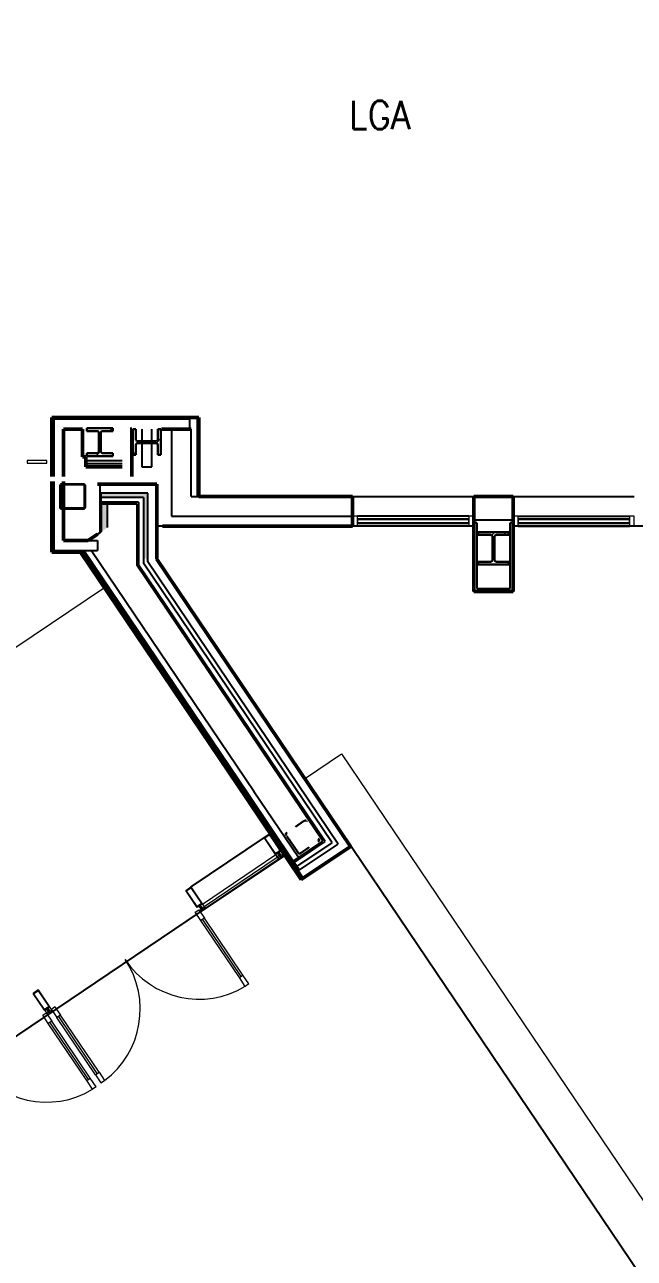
# Model space of a CAD drawing. Header units: inches. Extents: x -460 to 10305, y -938 to 5356.
# Drawn here: x 1720.5 to 1967.3, y -293.1 to 206.2 of the extents above; entities that cross this region are included whole.
import ezdxf
from ezdxf.enums import TextEntityAlignment as Align

# ---------------------------------------------------------------- set-up
doc = ezdxf.new("R2010")
doc.units = ezdxf.units.IN
doc.header["$MEASUREMENT"] = 0
doc.set_wipeout_variables(frame=1)
for name, color, linetype, lineweight in [('01-0263-G-DWG-BFP-ARCH$0$SP-COLUMNS', 40, 'Continuous', 13), ('01-0263-G-DWG-BFP-ARCH$0$SP-DETL-GENF', 3, 'Continuous', 9), ('01-0263-G-DWG-BFP-ARCH$0$SP-WALL-HALF', 42, 'Continuous', 13)]:
    doc.layers.add(name, color=color, linetype=linetype, lineweight=lineweight)
for name, color, linetype in [('01-0263-G-DWG-BFP-ARCH$0$SP-DOOR', 5, 'Continuous'), ('01-0263-G-DWG-BFP-ARCH$0$SP-GROSS', 30, 'Continuous'), ('01-0263-G-DWG-BFP-ARCH$0$SP-RMNO', 7, 'Continuous'), ('01-0263-G-DWG-BFP-ARCH$0$SP-ROOM', 7, 'Continuous'), ('01-0263-G-DWG-BFP-ARCH$0$SP-WALL', 7, 'Continuous'), ('01-0263-G-DWG-BFP-ARCH$0$SP-WINDOW', 6, 'Continuous')]:
    doc.layers.add(name, color=color, linetype=linetype)
doc.layers.get('01-0263-G-DWG-BFP-ARCH$0$SP-ROOM').off()
doc.styles.add('01-0263-G-DWG-BFP-ARCH$0$ROMANS', font='ROMANS.shx', dxfattribs={"width": 0.9})

# ---------------------------------------------------------------- blocks, each defined once
blk = doc.blocks.new('01-0263-G-DWG-BFP-ARCH$0$W-Wide Flange-Column - W12X120-V16-GROUND FLOOR - PROPOSED')
at = {"layer": '01-0263-G-DWG-BFP-ARCH$0$SP-COLUMNS', "lineweight": 9}
h = blk.add_hatch(dxfattribs=at)
h.set_pattern_fill('FP_24', color=256, style=0, pattern_type=2)
h.set_pattern_definition([(45, (-1201.4, 728.028), (-9.50352, 9.50352), []), (45, (-1201.4, 742.428), (-9.50352, 9.50352), [])])
h.paths.add_polyline_path([(-6.16, -6.56), (6.16, -6.56), (6.16, -5.46), (1.25, -5.46), (0.8, -5.34), (0.47, -5.01), (0.35, -4.56), (0.35, 4.56), (0.47, 5.01), (0.8, 5.34), (1.25, 5.45), (6.16, 5.45), (6.16, 6.56), (-6.16, 6.56), (-6.16, 5.45), (-1.25, 5.45), (-0.8, 5.34), (-0.47, 5.01), (-0.36, 4.56), (-0.36, -4.56), (-0.47, -5.01), (-0.8, -5.34), (-1.25, -5.46), (-6.16, -5.46)], flags=0)
at = {"layer": '01-0263-G-DWG-BFP-ARCH$0$SP-COLUMNS', "lineweight": 30}
for p, q in [((6.16, 6.56), (-6.16, 6.56)), ((-6.16, 6.56), (-6.16, 5.45)), ((-6.16, 5.45), (-1.25, 5.45)), ((1.25, 5.45), (6.16, 5.45)), ((6.16, 5.45), (6.16, 6.56)), ((-0.36, 4.56), (-0.36, -4.56)), ((0.35, -4.56), (0.35, 4.56)), ((-1.25, -5.46), (-6.16, -5.46)), ((-6.16, -5.46), (-6.16, -6.56)), ((-6.16, -6.56), (6.16, -6.56)), ((6.16, -5.46), (1.25, -5.46)), ((6.16, -6.56), (6.16, -5.46))]:
    blk.add_line(p, q, dxfattribs=at)
for centre, start, end in [((-1.25, 4.56), 0, 90), ((1.25, 4.56), 90, 180), ((-1.25, -4.56), 270, 0), ((1.25, -4.56), 180, 270)]:
    blk.add_arc(centre, 0.895, start, end, dxfattribs=at)
blk = doc.blocks.new('01-0263-G-DWG-BFP-ARCH$0$W-Wide Flange-Column - W10X112-V74-GROUND FLOOR - PROPOSED')
at = {"layer": '01-0263-G-DWG-BFP-ARCH$0$SP-COLUMNS', "lineweight": 9}
h = blk.add_hatch(dxfattribs=at)
h.set_pattern_fill('FP_89', color=256, style=0, pattern_type=2)
h.set_pattern_definition([(45, (-1042.08, 685.028), (-9.50352, 9.50352), []), (45, (-1042.08, 699.428), (-9.50352, 9.50352), [])])
h.paths.add_polyline_path([(-5.21, -5.68), (5.21, -5.68), (5.21, -4.43), (1.07, -4.43), (0.58, -4.23), (0.38, -3.74), (0.38, 3.74), (0.58, 4.23), (1.07, 4.43), (5.21, 4.43), (5.21, 5.68), (-5.21, 5.68), (-5.21, 4.43), (-1.07, 4.43), (-0.58, 4.23), (-0.38, 3.74), (-0.38, -3.74), (-0.58, -4.23), (-1.07, -4.43), (-5.21, -4.43)], flags=0)
at = {"layer": '01-0263-G-DWG-BFP-ARCH$0$SP-COLUMNS', "lineweight": 30}
for p, q in [((5.21, 5.68), (-5.21, 5.68)), ((-5.21, 5.68), (-5.21, 4.43)), ((5.21, 4.43), (5.21, 5.68)), ((-5.21, 4.43), (-1.07, 4.43)), ((-0.38, 3.74), (-0.38, -3.74)), ((0.38, -3.74), (0.38, 3.74)), ((1.07, 4.43), (5.21, 4.43)), ((-1.07, -4.43), (-5.21, -4.43)), ((-5.21, -4.43), (-5.21, -5.68)), ((5.21, -4.43), (1.07, -4.43)), ((5.21, -5.68), (5.21, -4.43)), ((-5.21, -5.68), (5.21, -5.68))]:
    blk.add_line(p, q, dxfattribs=at)
for centre, start, end in [((-1.07, 3.74), 0, 90), ((1.07, 3.74), 90, 180), ((-1.07, -3.74), 270, 0), ((1.07, -3.74), 180, 270)]:
    blk.add_arc(centre, 0.688, start, end, dxfattribs=at)
blk = doc.blocks.new('01-0263-G-DWG-BFP-ARCH$0$W-Wide Flange-Column - W10X112-V75-GROUND FLOOR - PROPOSED')
at = {"layer": '01-0263-G-DWG-BFP-ARCH$0$SP-COLUMNS', "lineweight": 9}
h = blk.add_hatch(dxfattribs=at)
h.set_pattern_fill('FP_90', color=256, style=0, pattern_type=2)
h.set_pattern_definition([(315, (685.028, 1061.08), (9.50352, 9.50352), []), (315, (699.428, 1061.08), (9.50352, 9.50352), [])])
h.paths.add_polyline_path([(-5.21, -4.43), (-5.21, -5.68), (5.21, -5.68), (5.21, -4.43), (1.07, -4.43), (0.58, -4.23), (0.38, -3.74), (0.38, 3.74), (0.58, 4.23), (1.07, 4.43), (5.21, 4.43), (5.21, 5.68), (-5.21, 5.68), (-5.21, 4.43), (-1.07, 4.43), (-0.58, 4.23), (-0.38, 3.74), (-0.38, -3.74), (-0.58, -4.23), (-1.07, -4.43)], flags=0)
at = {"layer": '01-0263-G-DWG-BFP-ARCH$0$SP-COLUMNS', "lineweight": 30}
for p, q in [((5.21, 5.68), (-5.21, 5.68)), ((-5.21, 5.68), (-5.21, 4.43)), ((5.21, 4.43), (5.21, 5.68)), ((-5.21, 4.43), (-1.07, 4.43)), ((-0.38, 3.74), (-0.38, -3.74)), ((0.38, -3.74), (0.38, 3.74)), ((1.07, 4.43), (5.21, 4.43)), ((-1.07, -4.43), (-5.21, -4.43)), ((-5.21, -4.43), (-5.21, -5.68)), ((5.21, -4.43), (1.07, -4.43)), ((5.21, -5.68), (5.21, -4.43)), ((-5.21, -5.68), (5.21, -5.68))]:
    blk.add_line(p, q, dxfattribs=at)
for centre, start, end in [((-1.07, 3.74), 0, 90), ((1.07, 3.74), 90, 180), ((-1.07, -3.74), 270, 0), ((1.07, -3.74), 180, 270)]:
    blk.add_arc(centre, 0.688, start, end, dxfattribs=at)
blk = doc.blocks.new('01-0263-G-DWG-BFP-ARCH$0$CURTAIN WALL WINDOW - CURTAIN WALL WINDOW-255688-GROUND FLOOR - PROPOSED')
at = {"layer": '01-0263-G-DWG-BFP-ARCH$0$SP-WINDOW'}
for p, q in [((-22.5, 1), (22.5, 1)), ((22.5, -1), (-22.5, -1))]:
    blk.add_line(p, q, dxfattribs=at)
blk = doc.blocks.new('01-0263-G-DWG-BFP-ARCH$0$System Panel - FLOAT GLASS - TEMPERED - CLEAR-256075-GROUND FLOOR - PROPOSED')
at = {"layer": '01-0263-G-DWG-BFP-ARCH$0$SP-WINDOW', "lineweight": 13}
for p, q in [((22.5, 0.5), (-22.5, 0.5)), ((-22.5, 0.5), (-22.5, -0.5)), ((22.5, -0.5), (22.5, 0.5)), ((-22.5, -0.5), (22.5, -0.5))]:
    blk.add_line(p, q, dxfattribs=at)
blk = doc.blocks.new('01-0263-G-DWG-BFP-ARCH$0$CURTAIN WALL WINDOW - CURTAIN WALL WINDOW-255906-GROUND FLOOR - PROPOSED')
at = {"layer": '01-0263-G-DWG-BFP-ARCH$0$SP-WINDOW'}
for p, q in [((-22.5, 1), (22.5, 1)), ((22.5, -1), (-22.5, -1))]:
    blk.add_line(p, q, dxfattribs=at)
blk = doc.blocks.new('01-0263-G-DWG-BFP-ARCH$0$System Panel - FLOAT GLASS - TEMPERED - CLEAR-256078-GROUND FLOOR - PROPOSED')
at = {"layer": '01-0263-G-DWG-BFP-ARCH$0$SP-WINDOW', "lineweight": 13}
for p, q in [((22.5, 0.5), (-22.5, 0.5)), ((-22.5, 0.5), (-22.5, -0.5)), ((22.5, -0.5), (22.5, 0.5)), ((-22.5, -0.5), (22.5, -0.5))]:
    blk.add_line(p, q, dxfattribs=at)
blk = doc.blocks.new('01-0263-G-DWG-BFP-ARCH$0$Curtain Wall - Double Door Storefront - Storefront Double Door-4503518-GROUND FLOOR - PROPOSED')
at = {"layer": '01-0263-G-DWG-BFP-ARCH$0$SP-DOOR', "lineweight": 20}
for p, q in [((-34.25, -0.5), (-36, -0.5)), ((-36, -0.5), (-36, -4.5)), ((-34.25, -4.5), (-36, -4.5)), ((-34.25, -0.5), (-34.25, -4.5)), ((34.25, -4.5), (34.25, -0.5)), ((34.25, -0.5), (36, -0.5)), ((36, -4.5), (34.25, -4.5)), ((36, -0.5), (36, -4.5)), ((-36, -32.37), (-36, -36.37)), ((-36, -32.37), (-34.25, -32.37)), ((-34.25, -32.37), (-34.25, -36.37)), ((34.25, -32.37), (36, -32.37)), ((34.25, -36.63), (34.25, -32.37)), ((36, -36.63), (36, -32.37)), ((-36, -36.37), (-34.25, -36.37)), ((36, -36.63), (34.25, -36.63))]:
    blk.add_line(p, q, dxfattribs=at)
at = {"layer": '01-0263-G-DWG-BFP-ARCH$0$SP-DOOR', "lineweight": 9}
for p, q in [((-36, -32.37), (-36, -4.5)), ((-35.12, -32.37), (-35.12, -4.5)), ((-34.25, -32.37), (-34.25, -4.5)), ((34.25, -32.37), (34.25, -4.5)), ((35.12, -32.37), (35.12, -4.5)), ((36, -32.37), (36, -4.5))]:
    blk.add_line(p, q, dxfattribs=at)
for centre, start, end in [((-36, -0.42), 272.7862, 359.8688), ((36, -0.67), 179.7333, 267.2143)]:
    blk.add_arc(centre, 36, start, end, dxfattribs=at)
blk = doc.blocks.new('01-0263-G-DWG-BFP-ARCH$0$System Panel - INSULATED - TEMPERED - GREEN TINT-4507975-GROUND FLOOR - PROPOSED')
at = {"layer": '01-0263-G-DWG-BFP-ARCH$0$SP-WINDOW', "lineweight": 13}
for p, q in [((17.89, 0.5), (-17.89, 0.5)), ((-17.89, 0.5), (-17.89, -0.5)), ((17.89, -0.5), (17.89, 0.5)), ((-17.89, -0.5), (17.89, -0.5))]:
    blk.add_line(p, q, dxfattribs=at)
blk = doc.blocks.new('01-0263-G-DWG-BFP-ARCH$0$HSS-Hollow Structural Section-Column - HSS10X10X_250-V92-GROUND FLOOR - PROPOSED')
at = {"layer": '01-0263-G-DWG-BFP-ARCH$0$SP-COLUMNS', "lineweight": 9}
h = blk.add_hatch(dxfattribs=at)
h.set_pattern_fill('FP_111', color=256, style=0, pattern_type=2)
h.set_pattern_definition([(11, (-459.43, 1328.999), (-2.56447, 13.19307), []), (11, (-451.378, 1340.937), (-2.56447, 13.19307), [])])
h.paths.add_polyline_path([(-4.53, -4.86), (-4.31, -4.96), (-4.33, -4.92), (-4.53, -4.86)], flags=0)
h.paths.add_polyline_path([(4.11, -5), (4.31, -4.98), (4.3, -4.95)], flags=0)
h.paths.add_polyline_path([(4.88, -4.55), (4.99, -4.17), (4.95, -4.29), (4.88, -4.53)], flags=0)
h.paths.add_polyline_path([(4.54, -4.89), (4.8, -4.64), (4.66, -4.76)], flags=0)
h.paths.add_polyline_path([(5, 4.14), (4.99, 4.3), (4.9, 4.52)], flags=0)
h.paths.add_polyline_path([(4.9, 4.52), (4.64, 4.8), (4.76, 4.66), (4.89, 4.53)], flags=0)
at = {"layer": '01-0263-G-DWG-BFP-ARCH$0$SP-COLUMNS', "lineweight": 30}
for p, q in [((-4.13, 5), (-4.51, 5)), ((3.98, 5), (0.01, 5)), ((4.32, 5), (4.1, 5)), ((4.53, 5), (4.38, 5)), ((-5, 4.53), (-5, 4.09)), ((-5, 3.94), (-5, 3.88)), ((-5, 3.86), (-5, -4.03)), ((5, 4.31), (5, 4.53)), ((5, 4.24), (5, 4.3)), ((5, 4.14), (5, 4.24)), ((-5, -4.06), (-5, -4.29)), ((-5, -4.31), (-5, -4.5)), ((5, -4.32), (5, -4.1)), ((5, -4.53), (5, -4.36)), ((-4.53, -5), (-4.33, -5)), ((-4.29, -5), (-4.07, -5)), ((-3.97, -5), (0, -5)), ((4.15, -5), (4.49, -5))]:
    blk.add_line(p, q, dxfattribs=at)
for centre, start, end in [((-4.53, 4.53), 90, 180), ((4.53, 4.53), 2.8199, 90), ((-4.53, -4.53), 185.1338, 270), ((4.53, -4.53), 270, 360)]:
    blk.add_arc(centre, 0.466, start, end, dxfattribs=at)
blk = doc.blocks.new('01-0263-G-DWG-BFP-ARCH$0$Rectangular Mullion - 10_5 X 2_5 Mullion-2235006-GROUND FLOOR - PROPOSED')
at = {"layer": '01-0263-G-DWG-BFP-ARCH$0$SP-DETL-GENF', "lineweight": 20}
for p, q in [((-1.25, 1.5), (-1.25, 1.06)), ((1.25, 1.5), (-1.25, 1.5)), ((-1.25, 0.96), (-1.25, 0.77)), ((-1.23, 0.75), (-1.15, 0.75)), ((-1.18, 0.99), (-1.22, 0.99)), ((-1.2, 1.08), (-1.2, 1.44)), ((-1.2, 1.44), (1.2, 1.44)), ((-1.06, 1.27), (-1.16, 1.08)), ((-1.11, 0.9), (-1.03, 0.9)), ((-1.05, 1.12), (-0.99, 1.23)), ((-1.05, 0.99), (-1.05, 1.12)), ((-0.94, 0.99), (-1.05, 0.99)), ((-0.99, 0.75), (0.99, 0.75)), ((-0.88, 0.85), (-0.88, 0.93)), ((-0.32, 0.85), (-0.88, 0.85)), ((-0.3, 0.88), (-0.32, 0.85)), ((-0.1, 0.5), (-0.31, 0.5)), ((-0.31, 0.5), (-0.31, 0.01)), ((-0.31, 0.01), (-0.25, 0.01)), ((0.3, 0.88), (-0.3, 0.88)), ((-0.25, 0.01), (-0.25, -0.07)), ((-0.19, 0.5), (-0.19, 0.17)), ((-0.19, 0.17), (-0.1, 0.06)), ((-0.04, -0.15), (-0.1, 0.07)), ((0.1, 0.07), (0.04, -0.15)), ((0.1, 0.5), (0.31, 0.5)), ((0.19, 0.17), (0.1, 0.06)), ((0.19, 0.5), (0.19, 0.17)), ((0.25, -0.07), (0.25, 0.01)), ((0.25, 0.01), (0.31, 0.01)), ((0.33, 0.85), (0.3, 0.88)), ((0.31, 0.01), (0.31, 0.5)), ((0.88, 0.85), (0.33, 0.85)), ((0.88, 0.93), (0.88, 0.85)), ((1.05, 0.99), (0.94, 0.99)), ((0.99, 1.23), (1.05, 1.12)), ((1.03, 0.9), (1.11, 0.9)), ((1.05, 1.12), (1.05, 0.99)), ((1.16, 1.08), (1.06, 1.27)), ((1.15, 0.75), (1.23, 0.75)), ((1.22, 0.99), (1.18, 0.99)), ((1.2, 1.44), (1.2, 1.08)), ((1.25, 1.06), (1.25, 1.5)), ((1.25, 0.77), (1.25, 0.96)), ((-0.83, -0.75), (-1.25, -0.75)), ((-1.25, -0.75), (-1.25, -9)), ((-1.09, -1.09), (-1.09, -8.72)), ((-0.16, -1.06), (-1.06, -1.06)), ((-0.71, -0.9), (-0.79, -0.9)), ((-0.54, -0.75), (-0.67, -0.75)), ((-0.51, -0.87), (-0.51, -0.78)), ((-0.23, -0.9), (-0.48, -0.9)), ((-0.41, -0.83), (-0.41, -0.9)), ((-0.31, -0.8), (-0.38, -0.8)), ((-0.31, -0.07), (-0.31, -0.8)), ((-0.25, -0.07), (-0.31, -0.07)), ((-0.21, -0.84), (-0.21, -0.18)), ((-0.21, -0.18), (-0.14, -0.18)), ((-0.2, -0.78), (-0.2, -0.87)), ((-0.03, -0.75), (-0.17, -0.75)), ((0.07, -0.94), (-0.07, -0.94)), ((0, -0.78), (-0.03, -0.75)), ((0.03, -0.75), (0, -0.78)), ((0.17, -0.75), (0.03, -0.75)), ((0.14, -0.18), (0.21, -0.18)), ((1.06, -1.06), (0.16, -1.06)), ((0.2, -0.87), (0.2, -0.78)), ((0.21, -0.18), (0.21, -0.84)), ((0.49, -0.9), (0.23, -0.9)), ((0.31, -0.07), (0.25, -0.07)), ((0.31, -0.8), (0.31, -0.07)), ((0.38, -0.8), (0.31, -0.8)), ((0.41, -0.9), (0.41, -0.83)), ((0.52, -0.78), (0.52, -0.87)), ((0.67, -0.75), (0.55, -0.75)), ((0.79, -0.9), (0.71, -0.9)), ((1.25, -0.75), (0.83, -0.75)), ((1.09, -8.72), (1.09, -1.09)), ((1.25, -9), (1.25, -0.75)), ((-1.25, -9), (1.25, -9)), ((-1.06, -8.75), (1.06, -8.75))]:
    blk.add_line(p, q, dxfattribs=at)
at = {"layer": '01-0263-G-DWG-BFP-ARCH$0$SP-DETL-GENF'}
for p, q in [((-0.31, 0.75), (-0.31, 0.5)), ((-0.25, 0.91), (0.25, 0.91)), ((-0.25, 0.88), (-0.25, 0.91)), ((-0.2, 1.05), (-0.2, 0.91)), ((0.19, 1.06), (-0.19, 1.06)), ((-0.15, 1.09), (0.15, 1.09)), ((-0.13, 0.21), (-0.13, 0.88)), ((0, -0.13), (-0.13, 0.21)), ((-0.1, 1.06), (-0.1, 0.91)), ((-0.1, -0.98), (-0.1, 0.5)), ((0.13, 0.21), (0, -0.13)), ((0.1, 1.06), (0.1, 0.91)), ((0.1, 0.5), (0.1, -0.98)), ((0.13, 0.88), (0.13, 0.21)), ((0.2, 1.05), (0.2, 0.91)), ((0.25, 0.91), (0.25, 0.88)), ((0.31, 0.5), (0.31, 0.75)), ((0, -1.08), (-0.1, -0.98)), ((0.1, -0.98), (0, -1.08))]:
    blk.add_line(p, q, dxfattribs=at)
at = {"layer": '01-0263-G-DWG-BFP-ARCH$0$SP-DETL-GENF', "lineweight": 20}
for centre, radius, start, end in [((-1.19, 1.06), 0.06, 180, 270), ((-1.22, 0.96), 0.03, 90, 180), ((-1.23, 0.77), 0.02, 180, 270), ((-1.18, 1.04), 0.05, 270, 71.3371), ((-1.17, 1.04), 0.04, 270, 90), ((-1.11, 0.85), 0.05, 90, 180), ((-1.07, 0.84), 0.09, 180, 225.1897), ((-1.15, 0.76), 0.015, 270, 45.1897), ((-1.02, 1.25), 0.04, 330, 150), ((-1.03, 0.85), 0.05, 360, 90), ((-0.99, 0.76), 0.015, 134.8103, 270), ((-1.07, 0.84), 0.09, 314.8103, 0), ((-0.94, 0.93), 0.06, 360, 90), ((0.94, 0.93), 0.06, 90, 180), ((1.02, 1.25), 0.04, 30, 210), ((1.03, 0.85), 0.05, 90, 180), ((1.07, 0.84), 0.09, 180, 225.1897), ((0.99, 0.76), 0.015, 270, 45.1897), ((1.11, 0.85), 0.05, 360, 90), ((1.18, 1.04), 0.05, 108.6629, 270), ((1.17, 1.04), 0.04, 90, 270), ((1.15, 0.76), 0.015, 134.8103, 270), ((1.07, 0.84), 0.09, 314.8103, 0), ((1.19, 1.06), 0.06, 270, 360), ((1.22, 0.96), 0.03, 360, 90), ((1.23, 0.77), 0.02, 270, 0), ((-1.06, -1.09), 0.03, 90, 180), ((-0.75, -0.84), 0.09, 134.8103, 183.8365), ((-0.79, -0.85), 0.05, 174.852, 270), ((-0.83, -0.77), 0.015, 314.8103, 90), ((-0.71, -0.85), 0.05, 270, 5.148), ((-0.67, -0.77), 0.015, 90, 225.1897), ((-0.75, -0.84), 0.09, 356.1635, 45.1897), ((-0.54, -0.78), 0.03, 360, 90), ((-0.48, -0.87), 0.03, 180, 270), ((-0.38, -0.83), 0.03, 90, 180), ((-0.27, -0.84), 0.06, 270, 360), ((-0.23, -0.87), 0.03, 270, 360), ((-0.17, -0.78), 0.03, 90, 180), ((-0.16, -1), 0.06, 270, 360), ((0, -0.14), 0.143, 197.5064, 342.4936), ((-0.07, -0.97), 0.03, 90, 165.1649), ((0, -0.14), 0.043, 195, 345), ((0.07, -0.97), 0.03, 360, 90), ((0.16, -1), 0.06, 180, 270), ((0.17, -0.78), 0.03, 360, 90), ((0.23, -0.87), 0.03, 180, 270), ((0.27, -0.84), 0.06, 180, 270), ((0.38, -0.83), 0.03, 360, 90), ((0.49, -0.87), 0.03, 270, 360), ((0.55, -0.78), 0.03, 90, 180), ((0.75, -0.84), 0.09, 134.8103, 183.8365), ((0.71, -0.85), 0.05, 174.852, 270), ((0.67, -0.77), 0.015, 314.8103, 90), ((0.79, -0.85), 0.05, 270, 5.148), ((0.83, -0.77), 0.015, 90, 225.1897), ((0.75, -0.84), 0.09, 356.1635, 45.1897), ((1.06, -1.09), 0.03, 360, 90), ((-1.06, -8.72), 0.03, 180, 270), ((1.06, -8.72), 0.03, 270, 360)]:
    blk.add_arc(centre, radius, start, end, dxfattribs=at)
at = {"layer": '01-0263-G-DWG-BFP-ARCH$0$SP-DETL-GENF'}
for centre, radius, start, end in [((-0.15, 1.04), 0.0543, 20.9234, 159.0732), ((0, 0.92), 0.165, 52.0136, 127.9813), ((0.15, 1.04), 0.0543, 20.9416, 159.0868)]:
    blk.add_arc(centre, radius, start, end, dxfattribs=at)
blk = doc.blocks.new('01-0263-G-DWG-BFP-ARCH$0$System Panel - FLOAT GLASS - TEMPERED - CLEAR-4854693-GROUND FLOOR - PROPOSED')
at = {"layer": '01-0263-G-DWG-BFP-ARCH$0$SP-WINDOW', "lineweight": 13}
for p, q in [((4, 0.5), (-4, 0.5)), ((-4, 0.5), (-4, -0.5)), ((4, -0.5), (4, 0.5)), ((-4, -0.5), (4, -0.5))]:
    blk.add_line(p, q, dxfattribs=at)
blk = doc.blocks.new('01-0263-G-DWG-BFP-ARCH$0$HSS-Hollow Structural Section-Column - HSS10X10X_250-4853808-GROUND FLOOR - PROPOSED')
at = {"layer": '01-0263-G-DWG-BFP-ARCH$0$SP-COLUMNS', "lineweight": 9}
h = blk.add_hatch(dxfattribs=at)
h.set_pattern_fill('FP_117', color=256, style=0, pattern_type=2)
h.set_pattern_definition([(315, (707.028, 1031.07), (9.50352, 9.50352), []), (315, (721.428, 1031.07), (9.50352, 9.50352), [])])
h.paths.add_polyline_path([(-5, -4.53), (-4.86, -4.86), (-4.53, -5), (4.53, -5), (4.86, -4.86), (5, -4.53), (5, 4.53), (4.86, 4.86), (4.53, 5), (-4.53, 5), (-4.86, 4.86), (-5, 4.53), (-5, -3.51)], flags=0)
h.paths.add_polyline_path([(-4.77, -3.51), (-4.77, 4.53), (-4.7, 4.7), (-4.53, 4.77), (4.53, 4.77), (4.7, 4.7), (4.77, 4.53), (4.77, -4.53), (4.7, -4.7), (4.53, -4.77), (-4.53, -4.77), (-4.7, -4.7), (-4.77, -4.53)], flags=0)
at = {"layer": '01-0263-G-DWG-BFP-ARCH$0$SP-COLUMNS', "lineweight": 30}
for p, q in [((4.53, 5), (-4.53, 5)), ((-5, 4.53), (-5, -4.53)), ((-4.77, -4.53), (-4.77, 4.53)), ((-4.53, 4.77), (4.53, 4.77)), ((4.77, 4.53), (4.77, -4.53)), ((5, -4.53), (5, 4.53)), ((4.53, -4.77), (-4.53, -4.77)), ((-4.53, -5), (4.53, -5))]:
    blk.add_line(p, q, dxfattribs=at)
for centre, radius, start, end in [((-4.53, 4.53), 0.466, 90, 180), ((4.53, 4.53), 0.466, 360, 90), ((-4.53, 4.53), 0.233, 90, 180), ((4.53, 4.53), 0.233, 0, 90), ((-4.53, -4.53), 0.466, 180, 270), ((-4.53, -4.53), 0.233, 180, 270), ((4.53, -4.53), 0.466, 270, 360), ((4.53, -4.53), 0.233, 270, 360)]:
    blk.add_arc(centre, radius, start, end, dxfattribs=at)
blk = doc.blocks.new('01-0263-G-DWG-BFP-ARCH$0$FMGRM1')
at = {"style": '01-0263-G-DWG-BFP-ARCH$0$ROMANS', "width": 0.9}
for tag, p in [('RMAREA', (0, -0.2836)), ('DATA1', (0, -0.443)), ('DATA2', (0, -0.6024)), ('DATA3', (0, -0.7618)), ('DATA4', (0, -0.9213)), ('DATA5', (0, -1.0807))]:
    blk.add_attdef(tag, text='', height=0.1172, dxfattribs=at).set_placement(p, align=Align.CENTER)
at = {"linetype": 'Continuous'}
blk.add_wipeout([(-0.375, -0.125), (0.375, -0.125), (0.375, 0.125), (-0.375, 0.125)], dxfattribs=at)
at = {"layer": '01-0263-G-DWG-BFP-ARCH$0$SP-RMNO', "style": '01-0263-G-DWG-BFP-ARCH$0$ROMANS', "width": 0.9}
blk.add_attdef('RMNUMB', text='', height=0.16, dxfattribs=at).set_placement((0, 0), align=Align.MIDDLE)
blk = doc.blocks.new('01-0263-G-DWG-BFP-ARCH', base_point=(1295.16, 1352.86))
at = {"layer": '01-0263-G-DWG-BFP-ARCH$0$SP-WALL', "lineweight": 5}
for points in [[(3065.21, 1338.37), (3065.21, 1366.24), (3046.34, 1366.24), (3046.34, 1364.49), (3063.46, 1364.49), (3063.46, 1340.96), (3064.91, 1338.81)], [(3046.34, 1350.54), (3048.84, 1352.23), (3048.84, 1361.86), (3046.34, 1361.86), (3046.34, 1358.64)]]:
    blk.add_hatch(color=256, dxfattribs=at).paths.add_polyline_path(points, flags=0)
at = {"layer": '01-0263-G-DWG-BFP-ARCH$0$SP-WALL', "lineweight": 50}
for p, q in [((3026.41, 1396.86), (3026.41, 1372.86)), ((3058.19, 1396.86), (3026.41, 1396.86)), ((3085.84, 1396.86), (3058.16, 1396.86)), ((3085.84, 1364.86), (3085.84, 1396.86)), ((3031.16, 1372.86), (3031.16, 1392.11)), ((3031.16, 1392.11), (3038.84, 1392.11)), ((3038.84, 1392.11), (3038.84, 1380.86)), ((3058.16, 1392.11), (3058.84, 1392.11)), ((3058.84, 1392.11), (3058.84, 1372.86)), ((3082.84, 1392.11), (3070.84, 1392.11)), ((3038.84, 1380.86), (3040.16, 1380.86)), ((3040.16, 1380.86), (3040.16, 1376.86)), ((3040.16, 1376.86), (3054.88, 1376.86)), ((3026.41, 1370.86), (3026.41, 1342.24)), ((3031.16, 1369.86), (3031.16, 1370.86)), ((3031.16, 1360.1), (3031.16, 1369.63)), ((3068.84, 1369.86), (3044.84, 1369.86)), ((3068.84, 1339.48), (3068.84, 1369.86)), ((3148.16, 1364.86), (3085.84, 1364.86)), ((3148.16, 1352.86), (3148.16, 1364.86)), ((3213.16, 1364.86), (3197.16, 1364.86)), ((3197.16, 1364.86), (3197.16, 1352.86)), ((3213.16, 1352.86), (3213.16, 1364.86)), ((3031.16, 1346.99), (3031.16, 1359.86)), ((3044.84, 1349.53), (3041.07, 1346.99)), ((3071.16, 1352.86), (3148.16, 1352.86)), ((3197.16, 1352.86), (3197.16, 1326.36)), ((3213.16, 1326.36), (3213.16, 1352.86)), ((3041.07, 1346.99), (3031.16, 1346.99)), ((3026.41, 1342.24), (3038.03, 1342.24)), ((3038.03, 1342.24), (3105.42, 1242.33)), ((3147.26, 1223.21), (3068.84, 1339.48)), ((3197.16, 1326.36), (3213.16, 1326.36)), ((3105.42, 1242.33), (3127.36, 1209.79)), ((3127.36, 1209.79), (3147.26, 1223.21))]:
    blk.add_line(p, q, dxfattribs=at)
at = {"layer": '01-0263-G-DWG-BFP-ARCH$0$SP-WALL'}
for p, q in [((3027.16, 1396.11), (3027.16, 1372.86)), ((3058.19, 1396.11), (3027.16, 1396.11)), ((3082.09, 1396.11), (3058.16, 1396.11)), ((3082.09, 1396.11), (3082.09, 1392.11)), ((3085.46, 1396.49), (3082.84, 1396.49)), ((3085.34, 1364.86), (3085.34, 1396.49)), ((3085.46, 1364.86), (3085.46, 1396.49)), ((3062.84, 1392.11), (3062.84, 1387.24)), ((3066.84, 1387.24), (3066.84, 1392.11)), ((3074.84, 1392.11), (3074.84, 1356.86)), ((3082.84, 1364.86), (3082.84, 1392.11)), ((3062.84, 1386.48), (3062.84, 1376.86)), ((3066.84, 1376.86), (3066.84, 1386.48)), ((3054.88, 1379.24), (3040.16, 1379.24)), ((3054.88, 1378.11), (3040.16, 1378.11)), ((3062.84, 1376.86), (3066.84, 1376.86)), ((3027.16, 1370.86), (3027.16, 1342.99)), ((3045.84, 1369.86), (3045.84, 1350.21)), ((3065.21, 1366.24), (3045.84, 1366.24)), ((3046.34, 1362.49), (3046.34, 1366.24)), ((3063.46, 1364.49), (3046.34, 1364.49)), ((3063.46, 1364.49), (3063.46, 1337.83)), ((3065.21, 1338.37), (3065.21, 1366.24)), ((3082.84, 1364.86), (3085.84, 1364.86)), ((3148.16, 1364.86), (3197.16, 1364.86)), ((3213.16, 1364.86), (3262.16, 1364.86)), ((3061.46, 1362.49), (3046.34, 1362.49)), ((3046.34, 1361.86), (3046.34, 1350.54)), ((3046.34, 1361.86), (3060.84, 1361.86)), ((3048.84, 1361.86), (3048.84, 1352.23)), ((3060.84, 1361.86), (3060.84, 1337.03)), ((3061.46, 1362.49), (3061.46, 1337.22)), ((3074.84, 1356.86), (3148.16, 1356.86)), ((3213.16, 1355.24), (3197.16, 1355.24)), ((3198.41, 1354.11), (3197.16, 1354.11)), ((3198.41, 1354.11), (3198.41, 1352.86)), ((3211.91, 1352.86), (3211.91, 1354.11)), ((3213.16, 1354.11), (3211.91, 1354.11)), ((3044.84, 1349.53), (3046.34, 1350.54)), ((3198.41, 1352.86), (3198.41, 1327.61)), ((3211.91, 1327.61), (3211.91, 1352.86)), ((3041.07, 1346.99), (3044.84, 1346.99)), ((3044.84, 1346.99), (3044.84, 1342.99)), ((3027.16, 1342.99), (3044.84, 1342.99)), ((3039.83, 1342.24), (3038.03, 1342.24)), ((3105.55, 1243.92), (3039.23, 1342.24)), ((3105.96, 1244.2), (3039.33, 1342.99)), ((3108.24, 1245.25), (3042.34, 1342.99)), ((3142.23, 1224.19), (3065.21, 1338.37)), ((3136.15, 1225.37), (3060.84, 1337.03)), ((3137.02, 1225.2), (3061.46, 1337.22)), ((3139.8, 1224.66), (3063.46, 1337.83)), ((3198.41, 1327.61), (3211.91, 1327.61)), ((3129.76, 1249.83), (3129.65, 1249.76)), ((3377.48, 882.35), (3129.65, 1249.76)), ((3128.19, 1210.35), (3105.55, 1243.92)), ((3124.13, 1217.26), (3105.96, 1244.2)), ((3126.21, 1218.66), (3108.03, 1245.6)), ((3124.13, 1217.26), (3136.15, 1225.37)), ((3124.48, 1216.74), (3137.02, 1225.2)), ((3125.6, 1215.08), (3139.8, 1224.66)), ((3126.17, 1213.35), (3142.23, 1224.19)), ((3126.58, 1213.63), (3124.48, 1216.74))]:
    blk.add_line(p, q, dxfattribs=at)
at = {"layer": '01-0263-G-DWG-BFP-ARCH$0$SP-WALL-HALF'}
for p, q in [((3047.68, 1327.93), (2865.76, 1205.22)), ((3129.06, 1250.87), (3143.67, 1260.72)), ((3143.67, 1260.72), (3381.84, 907.62)), ((3123.98, 1258.17), (3123.77, 1258.03)), ((3129.65, 1249.76), (3123.98, 1258.17)), ((3369.94, 893.75), (3129.06, 1250.87)), ((3114.61, 1228.32), (3105.4, 1242.32)), ((3114.42, 1228.2), (3114.61, 1228.32))]:
    blk.add_line(p, q, dxfattribs=at)
at = {"layer": '01-0263-G-DWG-BFP-ARCH$0$SP-WINDOW', "lineweight": 20}
for p, q in [((3150.16, 1356.86), (3148.16, 1356.86)), ((3148.16, 1356.86), (3148.16, 1352.86)), ((3150.16, 1352.86), (3150.16, 1356.86)), ((3262.16, 1356.86), (3260.16, 1356.86)), ((3260.16, 1356.86), (3260.16, 1352.86)), ((3262.16, 1352.86), (3262.16, 1356.86)), ((3148.16, 1352.86), (3150.16, 1352.86)), ((3260.16, 1352.86), (3262.16, 1352.86))]:
    blk.add_line(p, q, dxfattribs=at)
at = {"layer": '01-0263-G-DWG-BFP-ARCH$0$SP-WINDOW'}
for p, q in [((3195.16, 1356.86), (3150.16, 1356.86)), ((3215.16, 1356.86), (3260.16, 1356.86)), ((3195.16, 1352.86), (3150.16, 1352.86)), ((3215.16, 1352.86), (3260.16, 1352.86)), ((3112.35, 1226.8), (3082.68, 1206.79)), ((3088.55, 1198.08), (3118.22, 1218.1))]:
    blk.add_line(p, q, dxfattribs=at)
at = {"layer": '01-0263-G-DWG-BFP-ARCH$0$SP-WINDOW', "lineweight": 20, "extrusion": (0, 0, -1)}
for p, q in [((3197.16, 1356.86), (3195.16, 1356.86)), ((3195.16, 1356.86), (3195.16, 1352.86)), ((3197.16, 1352.86), (3197.16, 1356.86)), ((3215.16, 1356.86), (3213.16, 1356.86)), ((3213.16, 1356.86), (3213.16, 1352.86)), ((3215.16, 1352.86), (3215.16, 1356.86)), ((3195.16, 1352.86), (3197.16, 1352.86)), ((3213.16, 1352.86), (3215.16, 1352.86)), ((3114.42, 1228.2), (3112.35, 1226.8)), ((3112.35, 1226.8), (3118.22, 1218.1)), ((3120.3, 1219.5), (3114.42, 1228.2)), ((3118.22, 1218.1), (3120.3, 1219.5)), ((3020.92, 1165.13), (3018.85, 1163.73)), ((3018.85, 1163.73), (3024.72, 1155.03)), ((3026.79, 1156.42), (3020.92, 1165.13)), ((3024.72, 1155.03), (3026.79, 1156.42))]:
    blk.add_line(p, q, dxfattribs=at)
at = {"layer": '01-0263-G-DWG-BFP-ARCH$0$SP-COLUMNS'}
for name, p in [('01-0263-G-DWG-BFP-ARCH$0$W-Wide Flange-Column - W10X112-V74-GROUND FLOOR - PROPOSED', (3045.84, 1386.86)), ('01-0263-G-DWG-BFP-ARCH$0$W-Wide Flange-Column - W12X120-V16-GROUND FLOOR - PROPOSED', (3205.16, 1343.86))]:
    blk.add_blockref(name, p, dxfattribs=at)
for name, p, rotation in [('01-0263-G-DWG-BFP-ARCH$0$W-Wide Flange-Column - W10X112-V75-GROUND FLOOR - PROPOSED', (3064.84, 1386.86), 90.00000000000061), ('01-0263-G-DWG-BFP-ARCH$0$HSS-Hollow Structural Section-Column - HSS10X10X_250-4853808-GROUND FLOOR - PROPOSED', (3034.83, 1364.86), 89.99999999999986), ('01-0263-G-DWG-BFP-ARCH$0$HSS-Hollow Structural Section-Column - HSS10X10X_250-V92-GROUND FLOOR - PROPOSED', (3127.81, 1227.01), 33.99999999999991)]:
    blk.add_blockref(name, p, dxfattribs=dict(at, rotation=rotation))
at = {"layer": '01-0263-G-DWG-BFP-ARCH$0$SP-DOOR', "rotation": 34}
for p in [(3055.8, 1177.8), (2994.03, 1136.14)]:
    blk.add_blockref('01-0263-G-DWG-BFP-ARCH$0$Curtain Wall - Double Door Storefront - Storefront Double Door-4503518-GROUND FLOOR - PROPOSED', p, dxfattribs=at)
at = {"layer": '01-0263-G-DWG-BFP-ARCH$0$SP-ROOM'}
ref = blk.add_blockref('01-0263-G-DWG-BFP-ARCH$0$FMGRM1', (3159.16, 1519.24), dxfattribs=dict(at, xscale=72, yscale=72, zscale=72))
ref.add_attrib('RMNUMB', 'LGA', dxfattribs={"layer": '01-0263-G-DWG-BFP-ARCH$0$SP-RMNO', "height": 11.52, "style": '01-0263-G-DWG-BFP-ARCH$0$ROMANS', "width": 0.9}).set_placement((3159.16, 1519.24), align=Align.MIDDLE)
at = {"layer": '01-0263-G-DWG-BFP-ARCH$0$SP-WINDOW'}
for name, p, rotation in [('01-0263-G-DWG-BFP-ARCH$0$System Panel - FLOAT GLASS - TEMPERED - CLEAR-4854693-GROUND FLOOR - PROPOSED', (3020.41, 1378.86), 180), ('01-0263-G-DWG-BFP-ARCH$0$CURTAIN WALL WINDOW - CURTAIN WALL WINDOW-255906-GROUND FLOOR - PROPOSED', (3237.66, 1354.86), 180), ('01-0263-G-DWG-BFP-ARCH$0$System Panel - FLOAT GLASS - TEMPERED - CLEAR-256078-GROUND FLOOR - PROPOSED', (3237.66, 1354.86), 180), ('01-0263-G-DWG-BFP-ARCH$0$System Panel - INSULATED - TEMPERED - GREEN TINT-4507975-GROUND FLOOR - PROPOSED', (3102.55, 1209.33), 34)]:
    blk.add_blockref(name, p, dxfattribs=dict(at, rotation=rotation))
for name in ['01-0263-G-DWG-BFP-ARCH$0$CURTAIN WALL WINDOW - CURTAIN WALL WINDOW-255688-GROUND FLOOR - PROPOSED', '01-0263-G-DWG-BFP-ARCH$0$System Panel - FLOAT GLASS - TEMPERED - CLEAR-256075-GROUND FLOOR - PROPOSED']:
    blk.add_blockref(name, (3172.66, 1354.86), dxfattribs=at)
at = {"layer": '01-0263-G-DWG-BFP-ARCH$0$SP-WINDOW', "extrusion": (0, 0, -1), "rotation": 146}
for p in [(-3118.42, 1220.04), (-3086.68, 1198.63), (-3024.91, 1156.97)]:
    blk.add_blockref('01-0263-G-DWG-BFP-ARCH$0$Rectangular Mullion - 10_5 X 2_5 Mullion-2235006-GROUND FLOOR - PROPOSED', p, dxfattribs=at)
at = {"layer": '01-0263-G-DWG-BFP-ARCH$0$SP-GROSS'}
blk.add_lwpolyline([(3747.16, 1568.86), (3747.16, 1352.86), (3621.16, 1352.86), (3621.16, 1326.36), (3605.16, 1326.36), (3605.16, 1352.86), (3417.16, 1352.86), (3417.16, 1326.36), (3401.16, 1326.36), (3401.16, 1352.86), (3213.16, 1352.86), (3213.16, 1326.36), (3197.16, 1326.36), (3197.16, 1352.86), (3068.92, 1352.86), (3068.84, 1339.48), (3147.26, 1223.21), (3127.36, 1209.79), (3120.72, 1219.56), (3086.48, 1196.69), (2928.1, 1089.9), (3014.19, 930.33)], dxfattribs=at)

msp = doc.modelspace()

# ---------------------------------------------------------------- block references
msp.add_blockref('01-0263-G-DWG-BFP-ARCH', (0.26, 3.26))

doc.saveas('drawing.dxf')
